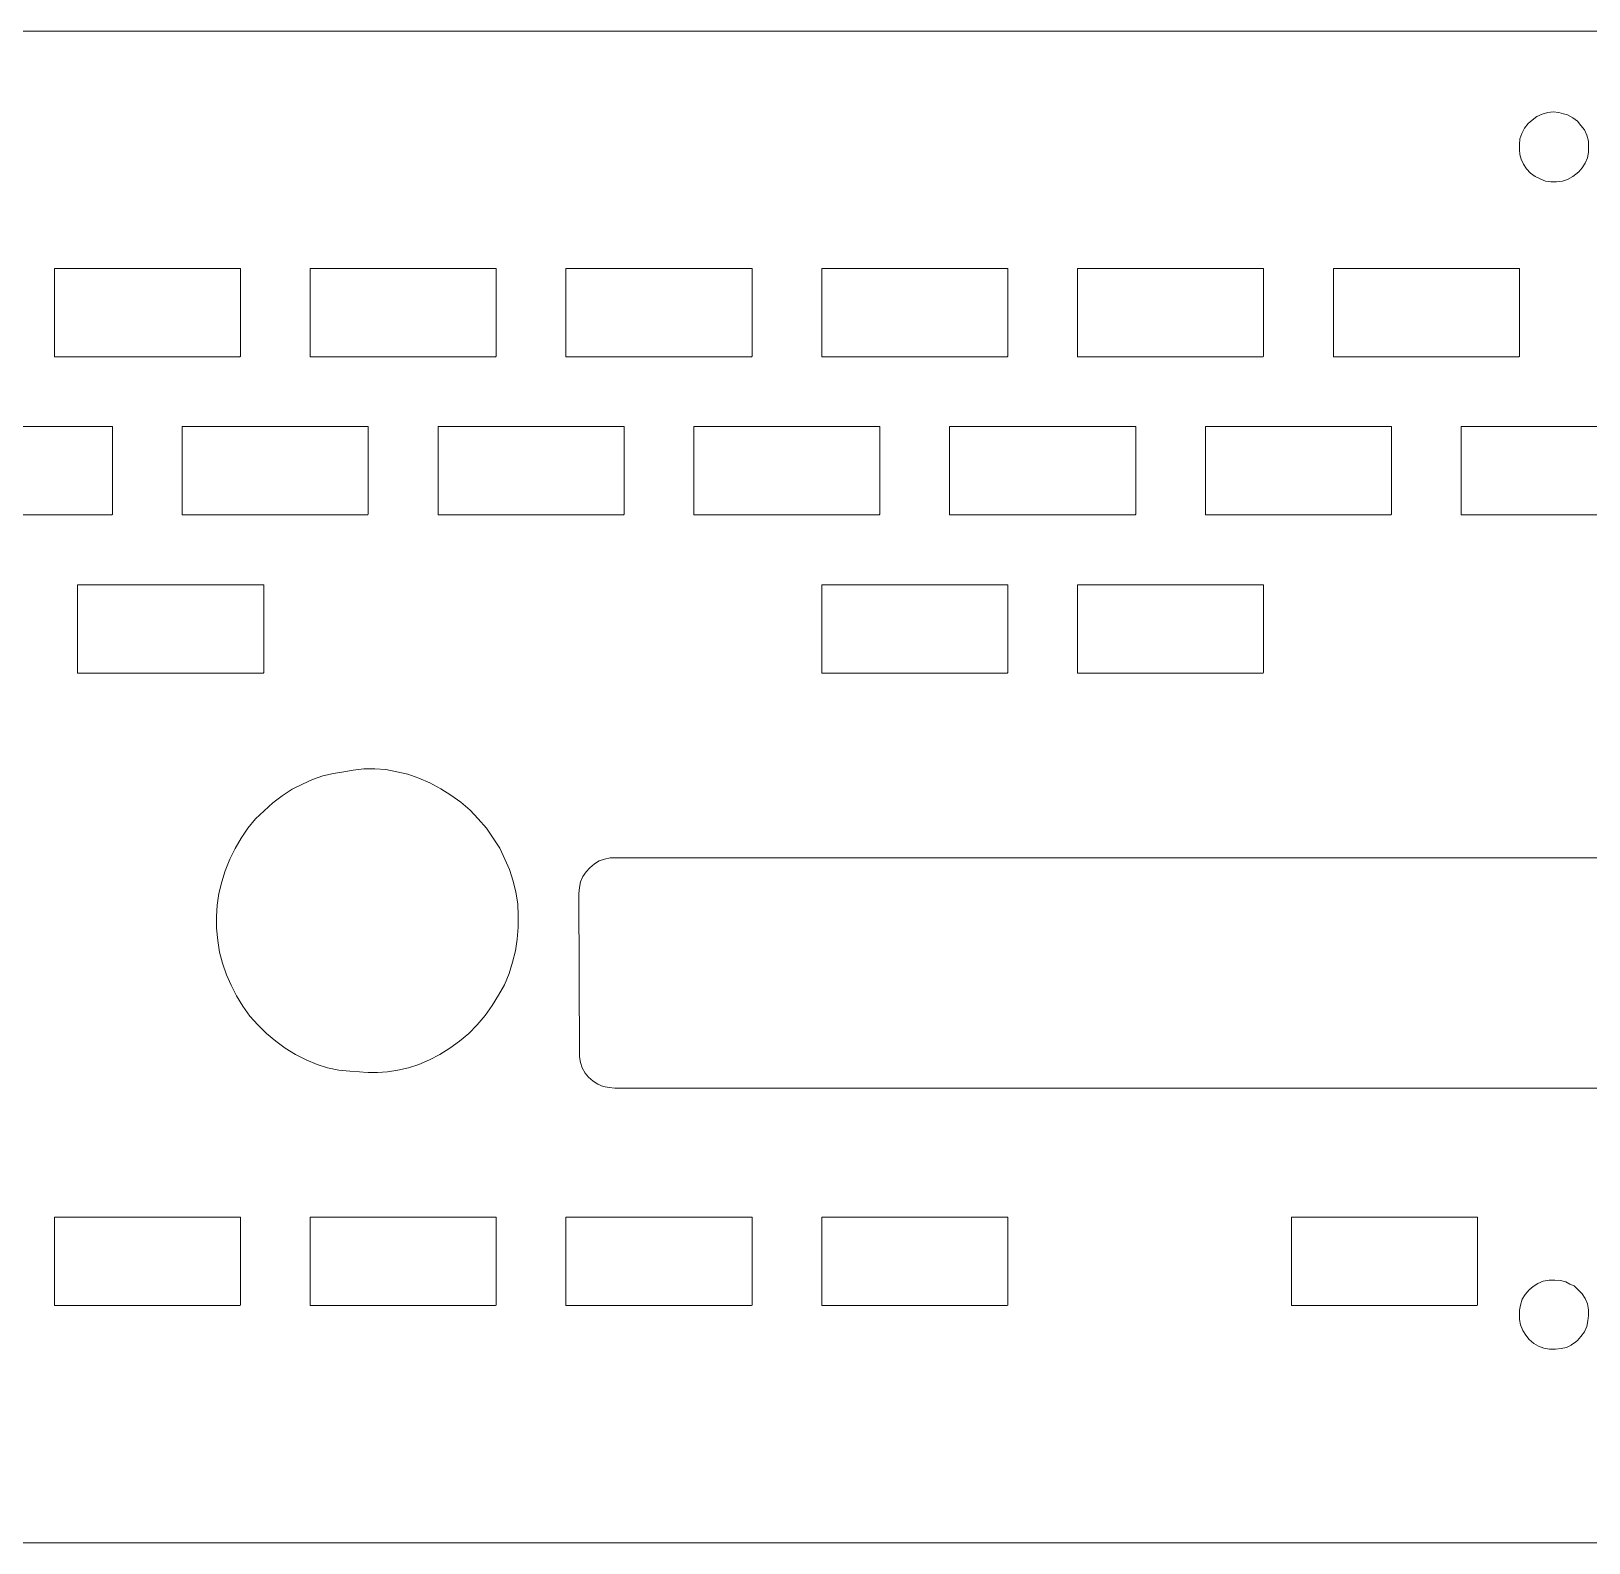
# Model space of a CAD drawing. Header units: millimetres. Extents: x -26 to 1265, y -860 to -429.
# Drawn here: x 165.5 to 232.5, y -494.5 to -429.5 of the extents above; entities that cross this region are included whole.
import ezdxf

# ---------------------------------------------------------------- set-up
doc = ezdxf.new("R2010")
doc.units = ezdxf.units.MM
doc.header["$MEASUREMENT"] = 0
doc.layers.add('layer 1', color=7, linetype='Continuous')

msp = doc.modelspace()

# ---------------------------------------------------------------- linework, layer by layer
at = {"layer": 'layer 1', "color": 7, "lineweight": 9, "true_color": 0xffffff}
for points, knots in [([(413.0125, -494.4875), (413.0125, -494.4875), (49.0125, -494.4875), (49.0125, -494.4875), (49.0125, -494.4875), (49.0125, -429.4875), (49.0125, -429.4875), (49.0125, -429.4875), (413.0125, -429.4875), (413.0125, -429.4875), (413.0125, -429.4875), (413.0125, -494.4875), (413.0125, -494.4875)], [0, 0, 0, 0, 0.25, 0.25, 0.25, 0.5, 0.5, 0.5, 0.75, 0.75, 0.75, 1, 1, 1, 1]), ([(232.0625, -435.5375), (232.0625, -435.5375), (232.2125, -435.3625), (232.2125, -435.3625), (232.2125, -435.3625), (232.3375, -435.1625), (232.3375, -435.1625), (232.3375, -435.1625), (232.4375, -434.9375), (232.4375, -434.9375), (232.4375, -434.9375), (232.4875, -434.6875), (232.4875, -434.6875), (232.4875, -434.6875), (232.4875, -434.4375), (232.4875, -434.4375), (232.4875, -434.4375), (232.4875, -434.2125), (232.4875, -434.2125), (232.4875, -434.2125), (232.4125, -433.9625), (232.4125, -433.9625), (232.4125, -433.9625), (232.3125, -433.7375), (232.3125, -433.7375), (232.3125, -433.7375), (232.1625, -433.5375), (232.1625, -433.5375), (232.1625, -433.5375), (232.0125, -433.3625), (232.0125, -433.3625), (232.0125, -433.3625), (231.8125, -433.2125), (231.8125, -433.2125), (231.8125, -433.2125), (231.5875, -433.0875), (231.5875, -433.0875), (231.5875, -433.0875), (231.4125, -433.0375), (231.4125, -433.0375), (231.4125, -433.0375), (231.2125, -432.9875), (231.2125, -432.9875), (231.2125, -432.9875), (230.9625, -432.9625), (230.9625, -432.9625), (230.9625, -432.9625), (230.7375, -432.9875), (230.7375, -432.9875), (230.7375, -432.9875), (230.4875, -433.0625), (230.4875, -433.0625), (230.4875, -433.0625), (230.2625, -433.1625), (230.2625, -433.1625), (230.2625, -433.1625), (230.0625, -433.3125), (230.0625, -433.3125), (230.0625, -433.3125), (229.8875, -433.4625), (229.8875, -433.4625), (229.8875, -433.4625), (229.7375, -433.6625), (229.7375, -433.6625), (229.7375, -433.6625), (229.6125, -433.8875), (229.6125, -433.8875), (229.6125, -433.8875), (229.5375, -434.1125), (229.5375, -434.1125), (229.5375, -434.1125), (229.5125, -434.3625), (229.5125, -434.3625), (229.5125, -434.3625), (229.5125, -434.5875), (229.5125, -434.5875), (229.5125, -434.5875), (229.5375, -434.7875), (229.5375, -434.7875), (229.5375, -434.7875), (229.5875, -434.9875), (229.5875, -434.9875), (229.5875, -434.9875), (229.6875, -435.2125), (229.6875, -435.2125), (229.6875, -435.2125), (229.8125, -435.4125), (229.8125, -435.4125), (229.8125, -435.4125), (229.9875, -435.5875), (229.9875, -435.5875), (229.9875, -435.5875), (230.1875, -435.7375), (230.1875, -435.7375), (230.1875, -435.7375), (230.4125, -435.8375), (230.4125, -435.8375), (230.4125, -435.8375), (230.6375, -435.9375), (230.6375, -435.9375), (230.6375, -435.9375), (230.8625, -435.9625), (230.8625, -435.9625), (230.8625, -435.9625), (231.1125, -435.9625), (231.1125, -435.9625), (231.1125, -435.9625), (231.3625, -435.9375), (231.3625, -435.9375), (231.3625, -435.9375), (231.5875, -435.8625), (231.5875, -435.8625), (231.5875, -435.8625), (231.8125, -435.7375), (231.8125, -435.7375), (231.8125, -435.7375), (231.9375, -435.6375), (231.9375, -435.6375), (231.9375, -435.6375), (232.0625, -435.5375), (232.0625, -435.5375)], [0, 0, 0, 0, 0.025, 0.025, 0.025, 0.05, 0.05, 0.05, 0.075, 0.075, 0.075, 0.1, 0.1, 0.1, 0.125, 0.125, 0.125, 0.15, 0.15, 0.15, 0.175, 0.175, 0.175, 0.2, 0.2, 0.2, 0.225, 0.225, 0.225, 0.25, 0.25, 0.25, 0.275, 0.275, 0.275, 0.3, 0.3, 0.3, 0.325, 0.325, 0.325, 0.35, 0.35, 0.35, 0.375, 0.375, 0.375, 0.4, 0.4, 0.4, 0.425, 0.425, 0.425, 0.45, 0.45, 0.45, 0.475, 0.475, 0.475, 0.5, 0.5, 0.5, 0.525, 0.525, 0.525, 0.55, 0.55, 0.55, 0.575, 0.575, 0.575, 0.6, 0.6, 0.6, 0.625, 0.625, 0.625, 0.65, 0.65, 0.65, 0.675, 0.675, 0.675, 0.7, 0.7, 0.7, 0.725, 0.725, 0.725, 0.75, 0.75, 0.75, 0.775, 0.775, 0.775, 0.8, 0.8, 0.8, 0.825, 0.825, 0.825, 0.85, 0.85, 0.85, 0.875, 0.875, 0.875, 0.9, 0.9, 0.9, 0.925, 0.925, 0.925, 0.95, 0.95, 0.95, 0.975, 0.975, 0.975, 1, 1, 1, 1]), ([(166.5125, -443.4875), (166.5125, -443.4875), (166.5125, -443.4625), (166.5125, -443.4625), (166.5125, -443.4625), (166.5125, -439.6875), (166.5125, -439.6875), (166.5125, -439.6875), (166.5125, -439.6875), (166.5125, -439.6875), (166.5125, -439.6875), (174.5125, -439.6875), (174.5125, -439.6875), (174.5125, -439.6875), (174.5125, -443.4625), (174.5125, -443.4625), (174.5125, -443.4625), (174.4874, -443.4875), (174.4874, -443.4875), (174.4874, -443.4875), (166.5125, -443.4875), (166.5125, -443.4875)], [0, 0, 0, 0, 0.1428571, 0.1428571, 0.1428571, 0.2857143, 0.2857143, 0.2857143, 0.4285714, 0.4285714, 0.4285714, 0.5714286, 0.5714286, 0.5714286, 0.7142857, 0.7142857, 0.7142857, 0.8571429, 0.8571429, 0.8571429, 1, 1, 1, 1]), ([(177.5125, -443.4875), (177.5125, -443.4875), (185.4875, -443.4875), (185.4875, -443.4875), (185.4875, -443.4875), (185.5124, -443.4625), (185.5124, -443.4625), (185.5124, -443.4625), (185.5124, -439.6875), (185.5124, -439.6875), (185.5124, -439.6875), (185.4875, -439.6875), (185.4875, -439.6875), (185.4875, -439.6875), (177.5125, -439.6875), (177.5125, -439.6875), (177.5125, -439.6875), (177.5125, -443.4625), (177.5125, -443.4625), (177.5125, -443.4625), (177.5125, -443.4875), (177.5125, -443.4875)], [0, 0, 0, 0, 0.1428571, 0.1428571, 0.1428571, 0.2857143, 0.2857143, 0.2857143, 0.4285714, 0.4285714, 0.4285714, 0.5714286, 0.5714286, 0.5714286, 0.7142857, 0.7142857, 0.7142857, 0.8571429, 0.8571429, 0.8571429, 1, 1, 1, 1]), ([(196.4875, -443.4875), (196.4875, -443.4875), (196.5124, -443.4625), (196.5124, -443.4625), (196.5124, -443.4625), (196.5124, -439.6875), (196.5124, -439.6875), (196.5124, -439.6875), (196.4875, -439.6875), (196.4875, -439.6875), (196.4875, -439.6875), (188.5125, -439.6875), (188.5125, -439.6875), (188.5125, -439.6875), (188.5125, -443.4625), (188.5125, -443.4625), (188.5125, -443.4625), (188.5125, -443.4875), (188.5125, -443.4875), (188.5125, -443.4875), (196.4875, -443.4875), (196.4875, -443.4875)], [0, 0, 0, 0, 0.1428571, 0.1428571, 0.1428571, 0.2857143, 0.2857143, 0.2857143, 0.4285714, 0.4285714, 0.4285714, 0.5714286, 0.5714286, 0.5714286, 0.7142857, 0.7142857, 0.7142857, 0.8571429, 0.8571429, 0.8571429, 1, 1, 1, 1]), ([(207.4875, -443.4875), (207.4875, -443.4875), (207.5125, -443.4625), (207.5125, -443.4625), (207.5125, -443.4625), (207.5125, -439.6875), (207.5125, -439.6875), (207.5125, -439.6875), (207.4875, -439.6875), (207.4875, -439.6875), (207.4875, -439.6875), (199.5125, -439.6875), (199.5125, -439.6875), (199.5125, -439.6875), (199.5125, -443.4625), (199.5125, -443.4625), (199.5125, -443.4625), (199.5125, -443.4875), (199.5125, -443.4875), (199.5125, -443.4875), (207.4875, -443.4875), (207.4875, -443.4875)], [0, 0, 0, 0, 0.1428571, 0.1428571, 0.1428571, 0.2857143, 0.2857143, 0.2857143, 0.4285714, 0.4285714, 0.4285714, 0.5714286, 0.5714286, 0.5714286, 0.7142857, 0.7142857, 0.7142857, 0.8571429, 0.8571429, 0.8571429, 1, 1, 1, 1]), ([(218.4875, -443.4875), (218.4875, -443.4875), (218.5125, -443.4625), (218.5125, -443.4625), (218.5125, -443.4625), (218.5125, -439.6875), (218.5125, -439.6875), (218.5125, -439.6875), (218.4875, -439.6875), (218.4875, -439.6875), (218.4875, -439.6875), (210.5125, -439.6875), (210.5125, -439.6875), (210.5125, -439.6875), (210.5125, -443.4625), (210.5125, -443.4625), (210.5125, -443.4625), (210.5125, -443.4875), (210.5125, -443.4875), (210.5125, -443.4875), (218.4875, -443.4875), (218.4875, -443.4875)], [0, 0, 0, 0, 0.1428571, 0.1428571, 0.1428571, 0.2857143, 0.2857143, 0.2857143, 0.4285714, 0.4285714, 0.4285714, 0.5714286, 0.5714286, 0.5714286, 0.7142857, 0.7142857, 0.7142857, 0.8571429, 0.8571429, 0.8571429, 1, 1, 1, 1]), ([(229.4875, -443.4875), (229.4875, -443.4875), (229.5125, -443.4625), (229.5125, -443.4625), (229.5125, -443.4625), (229.5125, -439.6875), (229.5125, -439.6875), (229.5125, -439.6875), (229.4875, -439.6875), (229.4875, -439.6875), (229.4875, -439.6875), (221.5125, -439.6875), (221.5125, -439.6875), (221.5125, -439.6875), (221.5125, -443.4625), (221.5125, -443.4625), (221.5125, -443.4625), (221.5125, -443.4875), (221.5125, -443.4875), (221.5125, -443.4875), (229.4875, -443.4875), (229.4875, -443.4875)], [0, 0, 0, 0, 0.1428571, 0.1428571, 0.1428571, 0.2857143, 0.2857143, 0.2857143, 0.4285714, 0.4285714, 0.4285714, 0.5714286, 0.5714286, 0.5714286, 0.7142857, 0.7142857, 0.7142857, 0.8571429, 0.8571429, 0.8571429, 1, 1, 1, 1]), ([(161.0125, -450.2625), (161.0125, -450.2625), (161.0125, -450.2875), (161.0125, -450.2875), (161.0125, -450.2875), (168.9875, -450.2875), (168.9875, -450.2875), (168.9875, -450.2875), (169.0125, -450.2625), (169.0125, -450.2625), (169.0125, -450.2625), (169.0125, -446.4875), (169.0125, -446.4875), (169.0125, -446.4875), (161.0125, -446.4875), (161.0125, -446.4875), (161.0125, -446.4875), (161.0125, -446.4875), (161.0125, -446.4875), (161.0125, -446.4875), (161.0125, -450.2625), (161.0125, -450.2625)], [0, 0, 0, 0, 0.1428571, 0.1428571, 0.1428571, 0.2857143, 0.2857143, 0.2857143, 0.4285714, 0.4285714, 0.4285714, 0.5714286, 0.5714286, 0.5714286, 0.7142857, 0.7142857, 0.7142857, 0.8571429, 0.8571429, 0.8571429, 1, 1, 1, 1]), ([(172.0124, -446.4875), (172.0124, -446.4875), (172.0124, -446.4875), (172.0124, -446.4875), (172.0124, -446.4875), (172.0124, -450.2625), (172.0124, -450.2625), (172.0124, -450.2625), (172.0124, -450.2875), (172.0124, -450.2875), (172.0124, -450.2875), (179.9875, -450.2875), (179.9875, -450.2875)], [0, 0, 0, 0, 0.25, 0.25, 0.25, 0.5, 0.5, 0.5, 0.75, 0.75, 0.75, 1, 1, 1, 1]), ([(172.0124, -450.2875), (172.0124, -450.2875), (172.0124, -450.2625), (172.0124, -450.2625), (172.0124, -450.2625), (172.0124, -446.4875), (172.0124, -446.4875), (172.0124, -446.4875), (179.9875, -446.4875), (179.9875, -446.4875), (179.9875, -446.4875), (180.0125, -446.4875), (180.0125, -446.4875), (180.0125, -446.4875), (180.0125, -450.2625), (180.0125, -450.2625), (180.0125, -450.2625), (179.9875, -450.2875), (179.9875, -450.2875), (179.9875, -450.2875), (172.0124, -450.2875), (172.0124, -450.2875)], [0, 0, 0, 0, 0.1428571, 0.1428571, 0.1428571, 0.2857143, 0.2857143, 0.2857143, 0.4285714, 0.4285714, 0.4285714, 0.5714286, 0.5714286, 0.5714286, 0.7142857, 0.7142857, 0.7142857, 0.8571429, 0.8571429, 0.8571429, 1, 1, 1, 1]), ([(190.9875, -446.4875), (190.9875, -446.4875), (191.0125, -446.4875), (191.0125, -446.4875), (191.0125, -446.4875), (191.0125, -450.2625), (191.0125, -450.2625), (191.0125, -450.2625), (190.9875, -450.2875), (190.9875, -450.2875), (190.9875, -450.2875), (183.0125, -450.2875), (183.0125, -450.2875), (183.0125, -450.2875), (183.0125, -450.2625), (183.0125, -450.2625), (183.0125, -450.2625), (183.0125, -446.4875), (183.0125, -446.4875), (183.0125, -446.4875), (190.9875, -446.4875), (190.9875, -446.4875)], [0, 0, 0, 0, 0.1428571, 0.1428571, 0.1428571, 0.2857143, 0.2857143, 0.2857143, 0.4285714, 0.4285714, 0.4285714, 0.5714286, 0.5714286, 0.5714286, 0.7142857, 0.7142857, 0.7142857, 0.8571429, 0.8571429, 0.8571429, 1, 1, 1, 1]), ([(194.0125, -446.4875), (194.0125, -446.4875), (194.0125, -446.4875), (194.0125, -446.4875), (194.0125, -446.4875), (194.0125, -450.2625), (194.0125, -450.2625), (194.0125, -450.2625), (194.0125, -450.2875), (194.0125, -450.2875), (194.0125, -450.2875), (201.9875, -450.2875), (201.9875, -450.2875), (201.9875, -450.2875), (202.0125, -450.2625), (202.0125, -450.2625), (202.0125, -450.2625), (202.0125, -446.4875), (202.0125, -446.4875), (202.0125, -446.4875), (194.0125, -446.4875), (194.0125, -446.4875)], [0, 0, 0, 0, 0.1428571, 0.1428571, 0.1428571, 0.2857143, 0.2857143, 0.2857143, 0.4285714, 0.4285714, 0.4285714, 0.5714286, 0.5714286, 0.5714286, 0.7142857, 0.7142857, 0.7142857, 0.8571429, 0.8571429, 0.8571429, 1, 1, 1, 1]), ([(205.0125, -446.4875), (205.0125, -446.4875), (205.0125, -446.4875), (205.0125, -446.4875), (205.0125, -446.4875), (205.0125, -450.2625), (205.0125, -450.2625), (205.0125, -450.2625), (205.0125, -450.2875), (205.0125, -450.2875), (205.0125, -450.2875), (212.9875, -450.2875), (212.9875, -450.2875), (212.9875, -450.2875), (213.0125, -450.2625), (213.0125, -450.2625), (213.0125, -450.2625), (213.0125, -446.4875), (213.0125, -446.4875), (213.0125, -446.4875), (205.0125, -446.4875), (205.0125, -446.4875)], [0, 0, 0, 0, 0.1428571, 0.1428571, 0.1428571, 0.2857143, 0.2857143, 0.2857143, 0.4285714, 0.4285714, 0.4285714, 0.5714286, 0.5714286, 0.5714286, 0.7142857, 0.7142857, 0.7142857, 0.8571429, 0.8571429, 0.8571429, 1, 1, 1, 1]), ([(216.0125, -446.4875), (216.0125, -446.4875), (216.0125, -446.4875), (216.0125, -446.4875), (216.0125, -446.4875), (216.0125, -450.2625), (216.0125, -450.2625), (216.0125, -450.2625), (216.0125, -450.2875), (216.0125, -450.2875), (216.0125, -450.2875), (223.9875, -450.2875), (223.9875, -450.2875), (223.9875, -450.2875), (224.0125, -450.2625), (224.0125, -450.2625), (224.0125, -450.2625), (224.0125, -446.4875), (224.0125, -446.4875), (224.0125, -446.4875), (216.0125, -446.4875), (216.0125, -446.4875)], [0, 0, 0, 0, 0.1428571, 0.1428571, 0.1428571, 0.2857143, 0.2857143, 0.2857143, 0.4285714, 0.4285714, 0.4285714, 0.5714286, 0.5714286, 0.5714286, 0.7142857, 0.7142857, 0.7142857, 0.8571429, 0.8571429, 0.8571429, 1, 1, 1, 1]), ([(227.0125, -446.4875), (227.0125, -446.4875), (227.0125, -446.4875), (227.0125, -446.4875), (227.0125, -446.4875), (227.0125, -450.2625), (227.0125, -450.2625), (227.0125, -450.2625), (227.0125, -450.2875), (227.0125, -450.2875), (227.0125, -450.2875), (234.9875, -450.2875), (234.9875, -450.2875), (234.9875, -450.2875), (235.0125, -450.2625), (235.0125, -450.2625), (235.0125, -450.2625), (235.0125, -446.4875), (235.0125, -446.4875), (235.0125, -446.4875), (227.0125, -446.4875), (227.0125, -446.4875)], [0, 0, 0, 0, 0.1428571, 0.1428571, 0.1428571, 0.2857143, 0.2857143, 0.2857143, 0.4285714, 0.4285714, 0.4285714, 0.5714286, 0.5714286, 0.5714286, 0.7142857, 0.7142857, 0.7142857, 0.8571429, 0.8571429, 0.8571429, 1, 1, 1, 1]), ([(167.5125, -453.2875), (167.5125, -453.2875), (175.5125, -453.2875), (175.5125, -453.2875), (175.5125, -453.2875), (175.5125, -457.0625), (175.5125, -457.0625), (175.5125, -457.0625), (175.4874, -457.0875), (175.4874, -457.0875), (175.4874, -457.0875), (167.5125, -457.0875), (167.5125, -457.0875), (167.5125, -457.0875), (167.5125, -457.0625), (167.5125, -457.0625), (167.5125, -457.0625), (167.5125, -453.2875), (167.5125, -453.2875), (167.5125, -453.2875), (167.5125, -453.2875), (167.5125, -453.2875)], [0, 0, 0, 0, 0.1428571, 0.1428571, 0.1428571, 0.2857143, 0.2857143, 0.2857143, 0.4285714, 0.4285714, 0.4285714, 0.5714286, 0.5714286, 0.5714286, 0.7142857, 0.7142857, 0.7142857, 0.8571429, 0.8571429, 0.8571429, 1, 1, 1, 1]), ([(207.4875, -457.0875), (207.4875, -457.0875), (207.5125, -457.0625), (207.5125, -457.0625), (207.5125, -457.0625), (207.5125, -453.2875), (207.5125, -453.2875), (207.5125, -453.2875), (207.4875, -453.2875), (207.4875, -453.2875), (207.4875, -453.2875), (199.5125, -453.2875), (199.5125, -453.2875), (199.5125, -453.2875), (199.5125, -457.0625), (199.5125, -457.0625), (199.5125, -457.0625), (199.5125, -457.0875), (199.5125, -457.0875), (199.5125, -457.0875), (207.4875, -457.0875), (207.4875, -457.0875)], [0, 0, 0, 0, 0.1428571, 0.1428571, 0.1428571, 0.2857143, 0.2857143, 0.2857143, 0.4285714, 0.4285714, 0.4285714, 0.5714286, 0.5714286, 0.5714286, 0.7142857, 0.7142857, 0.7142857, 0.8571429, 0.8571429, 0.8571429, 1, 1, 1, 1]), ([(210.5125, -457.0875), (210.5125, -457.0875), (218.4875, -457.0875), (218.4875, -457.0875), (218.4875, -457.0875), (218.5125, -457.0625), (218.5125, -457.0625), (218.5125, -457.0625), (218.5125, -453.2875), (218.5125, -453.2875), (218.5125, -453.2875), (218.4875, -453.2875), (218.4875, -453.2875), (218.4875, -453.2875), (210.5125, -453.2875), (210.5125, -453.2875), (210.5125, -453.2875), (210.5125, -457.0625), (210.5125, -457.0625), (210.5125, -457.0625), (210.5125, -457.0875), (210.5125, -457.0875)], [0, 0, 0, 0, 0.1428571, 0.1428571, 0.1428571, 0.2857143, 0.2857143, 0.2857143, 0.4285714, 0.4285714, 0.4285714, 0.5714286, 0.5714286, 0.5714286, 0.7142857, 0.7142857, 0.7142857, 0.8571429, 0.8571429, 0.8571429, 1, 1, 1, 1]), ([(179.9875, -474.2625), (179.9875, -474.2625), (180.4125, -474.2625), (180.4125, -474.2625), (180.4125, -474.2625), (180.8374, -474.2375), (180.8374, -474.2375), (180.8374, -474.2375), (181.2875, -474.1625), (181.2875, -474.1625), (181.2875, -474.1625), (181.7374, -474.0625), (181.7374, -474.0625), (181.7374, -474.0625), (182.1875, -473.9125), (182.1875, -473.9125), (182.1875, -473.9125), (182.6375, -473.7125), (182.6375, -473.7125), (182.6375, -473.7125), (183.0875, -473.4875), (183.0875, -473.4875), (183.0875, -473.4875), (183.5124, -473.2125), (183.5124, -473.2125), (183.5124, -473.2125), (183.9375, -472.9125), (183.9375, -472.9125), (183.9375, -472.9125), (184.3375, -472.5875), (184.3375, -472.5875), (184.3375, -472.5875), (184.6875, -472.2125), (184.6875, -472.2125), (184.6875, -472.2125), (185.0375, -471.8125), (185.0375, -471.8125), (185.0375, -471.8125), (185.3375, -471.3875), (185.3375, -471.3875), (185.3375, -471.3875), (185.6124, -470.9375), (185.6124, -470.9375), (185.6124, -470.9375), (185.8625, -470.4875), (185.8625, -470.4875), (185.8625, -470.4875), (186.0625, -470.0125), (186.0625, -470.0125), (186.0625, -470.0125), (186.2125, -469.5125), (186.2125, -469.5125), (186.2125, -469.5125), (186.3375, -469.0375), (186.3375, -469.0375), (186.3375, -469.0375), (186.4125, -468.5375), (186.4125, -468.5375), (186.4125, -468.5375), (186.4625, -468.0125), (186.4625, -468.0125), (186.4625, -468.0125), (186.4625, -467.5125), (186.4625, -467.5125), (186.4625, -467.5125), (186.4375, -467.0125), (186.4375, -467.0125), (186.4375, -467.0125), (186.3625, -466.5125), (186.3625, -466.5125), (186.3625, -466.5125), (186.2375, -466.0375), (186.2375, -466.0375), (186.2375, -466.0375), (186.0875, -465.5375), (186.0875, -465.5375), (186.0875, -465.5375), (185.8875, -465.0875), (185.8875, -465.0875), (185.8875, -465.0875), (185.6625, -464.6125), (185.6625, -464.6125), (185.6625, -464.6125), (185.3875, -464.1875), (185.3875, -464.1875), (185.3875, -464.1875), (185.0875, -463.7625), (185.0875, -463.7625), (185.0875, -463.7625), (184.7375, -463.3625), (184.7375, -463.3625), (184.7375, -463.3625), (184.3875, -462.9875), (184.3875, -462.9875), (184.3875, -462.9875), (183.9875, -462.6375), (183.9875, -462.6375), (183.9875, -462.6375), (183.5625, -462.3375), (183.5625, -462.3375), (183.5625, -462.3375), (183.1375, -462.0625), (183.1375, -462.0625), (183.1375, -462.0625), (182.6625, -461.8125), (182.6625, -461.8125), (182.6625, -461.8125), (182.1875, -461.6125), (182.1875, -461.6125), (182.1875, -461.6125), (181.7125, -461.4375), (181.7125, -461.4375), (181.7125, -461.4375), (181.2374, -461.3375), (181.2374, -461.3375), (181.2374, -461.3375), (180.7625, -461.2375), (180.7625, -461.2375), (180.7625, -461.2375), (180.2875, -461.2125), (180.2875, -461.2125), (180.2875, -461.2125), (179.8125, -461.2125), (179.8125, -461.2125), (179.8125, -461.2125), (179.3625, -461.2625), (179.3625, -461.2625), (179.3625, -461.2625), (178.9624, -461.3375), (178.9624, -461.3375), (178.9624, -461.3375), (178.5125, -461.4125), (178.5125, -461.4125), (178.5125, -461.4125), (178.0624, -461.5125), (178.0624, -461.5125), (178.0624, -461.5125), (177.6125, -461.6625), (177.6125, -461.6625), (177.6125, -461.6625), (177.1875, -461.8625), (177.1875, -461.8625), (177.1875, -461.8625), (176.7375, -462.0875), (176.7375, -462.0875), (176.7375, -462.0875), (176.3125, -462.3625), (176.3125, -462.3625), (176.3125, -462.3625), (175.9125, -462.6625), (175.9125, -462.6625), (175.9125, -462.6625), (175.5375, -463.0125), (175.5375, -463.0125), (175.5375, -463.0125), (175.1625, -463.3625), (175.1625, -463.3625), (175.1625, -463.3625), (174.8375, -463.7625), (174.8375, -463.7625), (174.8375, -463.7625), (174.5375, -464.1875), (174.5375, -464.1875), (174.5375, -464.1875), (174.2874, -464.6375), (174.2874, -464.6375), (174.2874, -464.6375), (174.0625, -465.0875), (174.0625, -465.0875), (174.0625, -465.0875), (173.8625, -465.5875), (173.8625, -465.5875), (173.8625, -465.5875), (173.7125, -466.0625), (173.7125, -466.0625), (173.7125, -466.0625), (173.5874, -466.5625), (173.5874, -466.5625), (173.5874, -466.5625), (173.5125, -467.0625), (173.5125, -467.0625), (173.5125, -467.0625), (173.4874, -467.5625), (173.4874, -467.5625), (173.4874, -467.5625), (173.4874, -468.0625), (173.4874, -468.0625), (173.4874, -468.0625), (173.5375, -468.5875), (173.5375, -468.5875), (173.5375, -468.5875), (173.6125, -469.0875), (173.6125, -469.0875), (173.6125, -469.0875), (173.7375, -469.5625), (173.7375, -469.5625), (173.7375, -469.5625), (173.9125, -470.0625), (173.9125, -470.0625), (173.9125, -470.0625), (174.1125, -470.5125), (174.1125, -470.5125), (174.1125, -470.5125), (174.3375, -470.9625), (174.3375, -470.9625), (174.3375, -470.9625), (174.6125, -471.4125), (174.6125, -471.4125), (174.6125, -471.4125), (174.9125, -471.8375), (174.9125, -471.8375), (174.9125, -471.8375), (175.2625, -472.2125), (175.2625, -472.2125), (175.2625, -472.2125), (175.6375, -472.5875), (175.6375, -472.5875), (175.6375, -472.5875), (176.0375, -472.9125), (176.0375, -472.9125), (176.0375, -472.9125), (176.4375, -473.2125), (176.4375, -473.2125), (176.4375, -473.2125), (176.8875, -473.4875), (176.8875, -473.4875), (176.8875, -473.4875), (177.3375, -473.7125), (177.3375, -473.7125), (177.3375, -473.7125), (177.8125, -473.9125), (177.8125, -473.9125), (177.8125, -473.9125), (178.2624, -474.0625), (178.2624, -474.0625), (178.2624, -474.0625), (178.7375, -474.1625), (178.7375, -474.1625), (178.7375, -474.1625), (179.2125, -474.2125), (179.2125, -474.2125), (179.2125, -474.2125), (179.6375, -474.2375), (179.6375, -474.2375), (179.6375, -474.2375), (179.9625, -474.2625), (179.9625, -474.2625)], [0, 0, 0, 0, 0.0121951, 0.0121951, 0.0121951, 0.0243902, 0.0243902, 0.0243902, 0.0365854, 0.0365854, 0.0365854, 0.0487805, 0.0487805, 0.0487805, 0.0609756, 0.0609756, 0.0609756, 0.0731707, 0.0731707, 0.0731707, 0.0853659, 0.0853659, 0.0853659, 0.097561, 0.097561, 0.097561, 0.1097561, 0.1097561, 0.1097561, 0.1219512, 0.1219512, 0.1219512, 0.1341463, 0.1341463, 0.1341463, 0.1463415, 0.1463415, 0.1463415, 0.1585366, 0.1585366, 0.1585366, 0.1707317, 0.1707317, 0.1707317, 0.1829268, 0.1829268, 0.1829268, 0.195122, 0.195122, 0.195122, 0.2073171, 0.2073171, 0.2073171, 0.2195122, 0.2195122, 0.2195122, 0.2317073, 0.2317073, 0.2317073, 0.2439024, 0.2439024, 0.2439024, 0.2560976, 0.2560976, 0.2560976, 0.2682927, 0.2682927, 0.2682927, 0.2804878, 0.2804878, 0.2804878, 0.2926829, 0.2926829, 0.2926829, 0.304878, 0.304878, 0.304878, 0.3170732, 0.3170732, 0.3170732, 0.3292683, 0.3292683, 0.3292683, 0.3414634, 0.3414634, 0.3414634, 0.3536585, 0.3536585, 0.3536585, 0.3658537, 0.3658537, 0.3658537, 0.3780488, 0.3780488, 0.3780488, 0.3902439, 0.3902439, 0.3902439, 0.402439, 0.402439, 0.402439, 0.4146341, 0.4146341, 0.4146341, 0.4268293, 0.4268293, 0.4268293, 0.4390244, 0.4390244, 0.4390244, 0.4512195, 0.4512195, 0.4512195, 0.4634146, 0.4634146, 0.4634146, 0.4756098, 0.4756098, 0.4756098, 0.4878049, 0.4878049, 0.4878049, 0.5, 0.5, 0.5, 0.5121951, 0.5121951, 0.5121951, 0.5243902, 0.5243902, 0.5243902, 0.5365854, 0.5365854, 0.5365854, 0.5487805, 0.5487805, 0.5487805, 0.5609756, 0.5609756, 0.5609756, 0.5731707, 0.5731707, 0.5731707, 0.5853659, 0.5853659, 0.5853659, 0.597561, 0.597561, 0.597561, 0.6097561, 0.6097561, 0.6097561, 0.6219512, 0.6219512, 0.6219512, 0.6341463, 0.6341463, 0.6341463, 0.6463415, 0.6463415, 0.6463415, 0.6585366, 0.6585366, 0.6585366, 0.6707317, 0.6707317, 0.6707317, 0.6829268, 0.6829268, 0.6829268, 0.695122, 0.695122, 0.695122, 0.7073171, 0.7073171, 0.7073171, 0.7195122, 0.7195122, 0.7195122, 0.7317073, 0.7317073, 0.7317073, 0.7439024, 0.7439024, 0.7439024, 0.7560976, 0.7560976, 0.7560976, 0.7682927, 0.7682927, 0.7682927, 0.7804878, 0.7804878, 0.7804878, 0.7926829, 0.7926829, 0.7926829, 0.804878, 0.804878, 0.804878, 0.8170732, 0.8170732, 0.8170732, 0.8292683, 0.8292683, 0.8292683, 0.8414634, 0.8414634, 0.8414634, 0.8536585, 0.8536585, 0.8536585, 0.8658537, 0.8658537, 0.8658537, 0.8780488, 0.8780488, 0.8780488, 0.8902439, 0.8902439, 0.8902439, 0.902439, 0.902439, 0.902439, 0.9146341, 0.9146341, 0.9146341, 0.9268293, 0.9268293, 0.9268293, 0.9390244, 0.9390244, 0.9390244, 0.9512195, 0.9512195, 0.9512195, 0.9634146, 0.9634146, 0.9634146, 0.9756098, 0.9756098, 0.9756098, 0.9878049, 0.9878049, 0.9878049, 1, 1, 1, 1]), ([(259.3625, -465.0375), (259.3625, -465.0375), (190.4125, -465.0375), (190.4125, -465.0375), (190.4125, -465.0375), (190.1624, -465.0875), (190.1624, -465.0875), (190.1624, -465.0875), (189.9375, -465.1625), (189.9375, -465.1625), (189.9375, -465.1625), (189.7375, -465.2875), (189.7375, -465.2875), (189.7375, -465.2875), (189.5375, -465.4625), (189.5375, -465.4625), (189.5375, -465.4625), (189.3875, -465.6375), (189.3875, -465.6375), (189.3875, -465.6375), (189.2375, -465.8375), (189.2375, -465.8375), (189.2375, -465.8375), (189.1375, -466.0625), (189.1375, -466.0625), (189.1375, -466.0625), (189.0875, -466.3125), (189.0875, -466.3125), (189.0875, -466.3125), (189.0625, -466.5625), (189.0625, -466.5625), (189.0625, -466.5625), (189.0875, -473.5875), (189.0875, -473.5875), (189.0875, -473.5875), (189.1375, -473.8375), (189.1375, -473.8375), (189.1375, -473.8375), (189.2125, -474.0625), (189.2125, -474.0625), (189.2125, -474.0625), (189.3375, -474.2875), (189.3375, -474.2875), (189.3375, -474.2875), (189.4875, -474.4625), (189.4875, -474.4625), (189.4875, -474.4625), (189.6875, -474.6375), (189.6875, -474.6375), (189.6875, -474.6375), (189.8875, -474.7625), (189.8875, -474.7625), (189.8875, -474.7625), (190.1125, -474.8625), (190.1125, -474.8625), (190.1125, -474.8625), (190.3624, -474.9125), (190.3624, -474.9125), (190.3624, -474.9125), (190.6125, -474.9375), (190.6125, -474.9375), (190.6125, -474.9375), (259.5625, -474.9375), (259.5625, -474.9375), (259.5625, -474.9375), (259.7875, -474.8875), (259.7875, -474.8875), (259.7875, -474.8875), (260.0375, -474.7875), (260.0375, -474.7875), (260.0375, -474.7875), (260.2375, -474.6625), (260.2375, -474.6625), (260.2375, -474.6625), (260.4375, -474.5125), (260.4375, -474.5125), (260.4375, -474.5125), (260.5875, -474.3125), (260.5875, -474.3125), (260.5875, -474.3125), (260.7375, -474.1125), (260.7375, -474.1125), (260.7375, -474.1125), (260.8125, -473.8875), (260.8125, -473.8875), (260.8125, -473.8875), (260.8875, -473.6375), (260.8875, -473.6375), (260.8875, -473.6375), (260.9125, -473.4125), (260.9125, -473.4125), (260.9125, -473.4125), (260.8875, -466.3625), (260.8875, -466.3625), (260.8875, -466.3625), (260.8375, -466.1375), (260.8375, -466.1375), (260.8375, -466.1375), (260.7625, -465.8875), (260.7625, -465.8875), (260.7625, -465.8875), (260.6375, -465.6875), (260.6375, -465.6875), (260.6375, -465.6875), (260.4625, -465.4875), (260.4625, -465.4875), (260.4625, -465.4875), (260.2875, -465.3375), (260.2875, -465.3375), (260.2875, -465.3375), (260.0875, -465.1875), (260.0875, -465.1875), (260.0875, -465.1875), (259.8375, -465.1125), (259.8375, -465.1125), (259.8375, -465.1125), (259.6125, -465.0375), (259.6125, -465.0375), (259.6125, -465.0375), (259.5875, -465.0375), (259.5875, -465.0375), (259.5875, -465.0375), (259.3625, -465.0375), (259.3625, -465.0375)], [0, 0, 0, 0, 0.0243902, 0.0243902, 0.0243902, 0.0487805, 0.0487805, 0.0487805, 0.0731707, 0.0731707, 0.0731707, 0.097561, 0.097561, 0.097561, 0.1219512, 0.1219512, 0.1219512, 0.1463415, 0.1463415, 0.1463415, 0.1707317, 0.1707317, 0.1707317, 0.195122, 0.195122, 0.195122, 0.2195122, 0.2195122, 0.2195122, 0.2439024, 0.2439024, 0.2439024, 0.2682927, 0.2682927, 0.2682927, 0.2926829, 0.2926829, 0.2926829, 0.3170732, 0.3170732, 0.3170732, 0.3414634, 0.3414634, 0.3414634, 0.3658537, 0.3658537, 0.3658537, 0.3902439, 0.3902439, 0.3902439, 0.4146341, 0.4146341, 0.4146341, 0.4390244, 0.4390244, 0.4390244, 0.4634146, 0.4634146, 0.4634146, 0.4878049, 0.4878049, 0.4878049, 0.5121951, 0.5121951, 0.5121951, 0.5365854, 0.5365854, 0.5365854, 0.5609756, 0.5609756, 0.5609756, 0.5853659, 0.5853659, 0.5853659, 0.6097561, 0.6097561, 0.6097561, 0.6341463, 0.6341463, 0.6341463, 0.6585366, 0.6585366, 0.6585366, 0.6829268, 0.6829268, 0.6829268, 0.7073171, 0.7073171, 0.7073171, 0.7317073, 0.7317073, 0.7317073, 0.7560976, 0.7560976, 0.7560976, 0.7804878, 0.7804878, 0.7804878, 0.804878, 0.804878, 0.804878, 0.8292683, 0.8292683, 0.8292683, 0.8536585, 0.8536585, 0.8536585, 0.8780488, 0.8780488, 0.8780488, 0.902439, 0.902439, 0.902439, 0.9268293, 0.9268293, 0.9268293, 0.9512195, 0.9512195, 0.9512195, 0.9756098, 0.9756098, 0.9756098, 1, 1, 1, 1]), ([(174.5125, -484.2625), (174.5125, -484.2625), (174.4874, -484.2875), (174.4874, -484.2875), (174.4874, -484.2875), (166.5125, -484.2875), (166.5125, -484.2875), (166.5125, -484.2875), (166.5125, -484.2625), (166.5125, -484.2625), (166.5125, -484.2625), (166.5125, -480.4875), (166.5125, -480.4875), (166.5125, -480.4875), (166.5125, -480.4875), (166.5125, -480.4875), (166.5125, -480.4875), (174.5125, -480.4875), (174.5125, -480.4875), (174.5125, -480.4875), (174.5125, -484.2625), (174.5125, -484.2625)], [0, 0, 0, 0, 0.1428571, 0.1428571, 0.1428571, 0.2857143, 0.2857143, 0.2857143, 0.4285714, 0.4285714, 0.4285714, 0.5714286, 0.5714286, 0.5714286, 0.7142857, 0.7142857, 0.7142857, 0.8571429, 0.8571429, 0.8571429, 1, 1, 1, 1]), ([(185.4875, -480.4875), (185.4875, -480.4875), (177.5125, -480.4875), (177.5125, -480.4875), (177.5125, -480.4875), (177.5125, -484.2625), (177.5125, -484.2625), (177.5125, -484.2625), (177.5125, -484.2875), (177.5125, -484.2875), (177.5125, -484.2875), (185.4875, -484.2875), (185.4875, -484.2875), (185.4875, -484.2875), (185.5124, -484.2625), (185.5124, -484.2625), (185.5124, -484.2625), (185.5124, -480.4875), (185.5124, -480.4875), (185.5124, -480.4875), (185.4875, -480.4875), (185.4875, -480.4875)], [0, 0, 0, 0, 0.1428571, 0.1428571, 0.1428571, 0.2857143, 0.2857143, 0.2857143, 0.4285714, 0.4285714, 0.4285714, 0.5714286, 0.5714286, 0.5714286, 0.7142857, 0.7142857, 0.7142857, 0.8571429, 0.8571429, 0.8571429, 1, 1, 1, 1]), ([(196.5124, -484.2625), (196.5124, -484.2625), (196.4875, -484.2875), (196.4875, -484.2875), (196.4875, -484.2875), (188.5125, -484.2875), (188.5125, -484.2875), (188.5125, -484.2875), (188.5125, -484.2625), (188.5125, -484.2625), (188.5125, -484.2625), (188.5125, -480.4875), (188.5125, -480.4875), (188.5125, -480.4875), (188.5125, -480.4875), (188.5125, -480.4875), (188.5125, -480.4875), (196.5124, -480.4875), (196.5124, -480.4875), (196.5124, -480.4875), (196.5124, -484.2625), (196.5124, -484.2625)], [0, 0, 0, 0, 0.1428571, 0.1428571, 0.1428571, 0.2857143, 0.2857143, 0.2857143, 0.4285714, 0.4285714, 0.4285714, 0.5714286, 0.5714286, 0.5714286, 0.7142857, 0.7142857, 0.7142857, 0.8571429, 0.8571429, 0.8571429, 1, 1, 1, 1]), ([(207.4875, -480.4875), (207.4875, -480.4875), (199.5125, -480.4875), (199.5125, -480.4875), (199.5125, -480.4875), (199.5125, -484.2625), (199.5125, -484.2625), (199.5125, -484.2625), (199.5125, -484.2875), (199.5125, -484.2875), (199.5125, -484.2875), (207.4875, -484.2875), (207.4875, -484.2875), (207.4875, -484.2875), (207.5125, -484.2625), (207.5125, -484.2625), (207.5125, -484.2625), (207.5125, -480.4875), (207.5125, -480.4875), (207.5125, -480.4875), (207.4875, -480.4875), (207.4875, -480.4875)], [0, 0, 0, 0, 0.1428571, 0.1428571, 0.1428571, 0.2857143, 0.2857143, 0.2857143, 0.4285714, 0.4285714, 0.4285714, 0.5714286, 0.5714286, 0.5714286, 0.7142857, 0.7142857, 0.7142857, 0.8571429, 0.8571429, 0.8571429, 1, 1, 1, 1]), ([(227.7125, -484.2625), (227.7125, -484.2625), (227.7125, -480.4875), (227.7125, -480.4875), (227.7125, -480.4875), (227.6875, -480.4875), (227.6875, -480.4875), (227.6875, -480.4875), (219.7125, -480.4875), (219.7125, -480.4875), (219.7125, -480.4875), (219.7125, -484.2625), (219.7125, -484.2625), (219.7125, -484.2625), (219.7125, -484.2875), (219.7125, -484.2875), (219.7125, -484.2875), (227.6875, -484.2875), (227.6875, -484.2875), (227.6875, -484.2875), (227.7125, -484.2625), (227.7125, -484.2625)], [0, 0, 0, 0, 0.1428571, 0.1428571, 0.1428571, 0.2857143, 0.2857143, 0.2857143, 0.4285714, 0.4285714, 0.4285714, 0.5714286, 0.5714286, 0.5714286, 0.7142857, 0.7142857, 0.7142857, 0.8571429, 0.8571429, 0.8571429, 1, 1, 1, 1]), ([(231.7375, -485.9875), (231.7375, -485.9875), (231.5375, -486.0875), (231.5375, -486.0875), (231.5375, -486.0875), (231.3125, -486.1375), (231.3125, -486.1375), (231.3125, -486.1375), (231.0625, -486.1625), (231.0625, -486.1625), (231.0625, -486.1625), (230.8125, -486.1625), (230.8125, -486.1625), (230.8125, -486.1625), (230.5625, -486.1125), (230.5625, -486.1125), (230.5625, -486.1125), (230.3375, -486.0375), (230.3375, -486.0375), (230.3375, -486.0375), (230.1375, -485.9125), (230.1375, -485.9125), (230.1375, -485.9125), (229.9375, -485.7375), (229.9375, -485.7375), (229.9375, -485.7375), (229.7875, -485.5625), (229.7875, -485.5625), (229.7875, -485.5625), (229.6625, -485.3625), (229.6625, -485.3625), (229.6625, -485.3625), (229.5625, -485.1125), (229.5625, -485.1125), (229.5625, -485.1125), (229.5125, -484.8875), (229.5125, -484.8875), (229.5125, -484.8875), (229.5125, -484.6875), (229.5125, -484.6875), (229.5125, -484.6875), (229.5125, -484.4875), (229.5125, -484.4875), (229.5125, -484.4875), (229.5625, -484.2625), (229.5625, -484.2625), (229.5625, -484.2625), (229.6375, -484.0125), (229.6375, -484.0125), (229.6375, -484.0125), (229.7625, -483.8125), (229.7625, -483.8125), (229.7625, -483.8125), (229.9375, -483.6125), (229.9375, -483.6125), (229.9375, -483.6125), (230.1125, -483.4625), (230.1125, -483.4625), (230.1125, -483.4625), (230.3125, -483.3375), (230.3125, -483.3375), (230.3125, -483.3375), (230.5375, -483.2375), (230.5375, -483.2375), (230.5375, -483.2375), (230.7875, -483.1875), (230.7875, -483.1875), (230.7875, -483.1875), (231.0375, -483.1875), (231.0375, -483.1875), (231.0375, -483.1875), (231.2875, -483.2125), (231.2875, -483.2125), (231.2875, -483.2125), (231.5125, -483.2625), (231.5125, -483.2625), (231.5125, -483.2625), (231.6875, -483.3625), (231.6875, -483.3625), (231.6875, -483.3625), (231.8625, -483.4375), (231.8625, -483.4375), (231.8625, -483.4375), (232.0375, -483.6125), (232.0375, -483.6125), (232.0375, -483.6125), (232.2125, -483.7875), (232.2125, -483.7875), (232.2125, -483.7875), (232.3375, -483.9875), (232.3375, -483.9875), (232.3375, -483.9875), (232.4375, -484.2125), (232.4375, -484.2125), (232.4375, -484.2125), (232.4875, -484.4625), (232.4875, -484.4625), (232.4875, -484.4625), (232.4875, -484.7125), (232.4875, -484.7125), (232.4875, -484.7125), (232.4625, -484.9375), (232.4625, -484.9375), (232.4625, -484.9375), (232.4125, -485.1875), (232.4125, -485.1875), (232.4125, -485.1875), (232.3125, -485.4125), (232.3125, -485.4125), (232.3125, -485.4125), (232.1625, -485.6125), (232.1625, -485.6125), (232.1625, -485.6125), (232.0125, -485.7875), (232.0125, -485.7875), (232.0125, -485.7875), (231.8875, -485.8875), (231.8875, -485.8875), (231.8875, -485.8875), (231.7625, -485.9625), (231.7625, -485.9625), (231.7625, -485.9625), (231.7375, -485.9875), (231.7375, -485.9875)], [0, 0, 0, 0, 0.0243902, 0.0243902, 0.0243902, 0.0487805, 0.0487805, 0.0487805, 0.0731707, 0.0731707, 0.0731707, 0.097561, 0.097561, 0.097561, 0.1219512, 0.1219512, 0.1219512, 0.1463415, 0.1463415, 0.1463415, 0.1707317, 0.1707317, 0.1707317, 0.195122, 0.195122, 0.195122, 0.2195122, 0.2195122, 0.2195122, 0.2439024, 0.2439024, 0.2439024, 0.2682927, 0.2682927, 0.2682927, 0.2926829, 0.2926829, 0.2926829, 0.3170732, 0.3170732, 0.3170732, 0.3414634, 0.3414634, 0.3414634, 0.3658537, 0.3658537, 0.3658537, 0.3902439, 0.3902439, 0.3902439, 0.4146341, 0.4146341, 0.4146341, 0.4390244, 0.4390244, 0.4390244, 0.4634146, 0.4634146, 0.4634146, 0.4878049, 0.4878049, 0.4878049, 0.5121951, 0.5121951, 0.5121951, 0.5365854, 0.5365854, 0.5365854, 0.5609756, 0.5609756, 0.5609756, 0.5853659, 0.5853659, 0.5853659, 0.6097561, 0.6097561, 0.6097561, 0.6341463, 0.6341463, 0.6341463, 0.6585366, 0.6585366, 0.6585366, 0.6829268, 0.6829268, 0.6829268, 0.7073171, 0.7073171, 0.7073171, 0.7317073, 0.7317073, 0.7317073, 0.7560976, 0.7560976, 0.7560976, 0.7804878, 0.7804878, 0.7804878, 0.804878, 0.804878, 0.804878, 0.8292683, 0.8292683, 0.8292683, 0.8536585, 0.8536585, 0.8536585, 0.8780488, 0.8780488, 0.8780488, 0.902439, 0.902439, 0.902439, 0.9268293, 0.9268293, 0.9268293, 0.9512195, 0.9512195, 0.9512195, 0.9756098, 0.9756098, 0.9756098, 1, 1, 1, 1])]:
    msp.add_open_spline(points, degree=3, knots=knots, dxfattribs=at)

doc.saveas('drawing.dxf')
